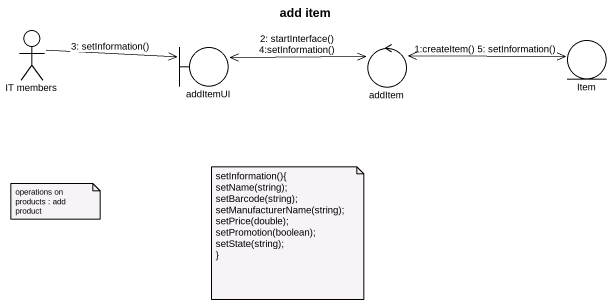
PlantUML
@startuml
title add item
actor "IT members" as IT_members
boundary addItemUI
control addItem
entity Item
IT_members -right-> addItemUI : 3: setInformation()
addItemUI <-right-> addItem : 2: startInterface() 4:setInformation()
addItem <-right-> Item : 1:createItem() 5: setInformation()
note as N1
  setInformation(){
  setName(string);
  setBarcode(string);
  setManufacturerName(string);
  setPrice(double);
  setPromotion(boolean);
  setState(string);
  ~}
end note
note as N2
  operations on products : add product
end note
@enduml
